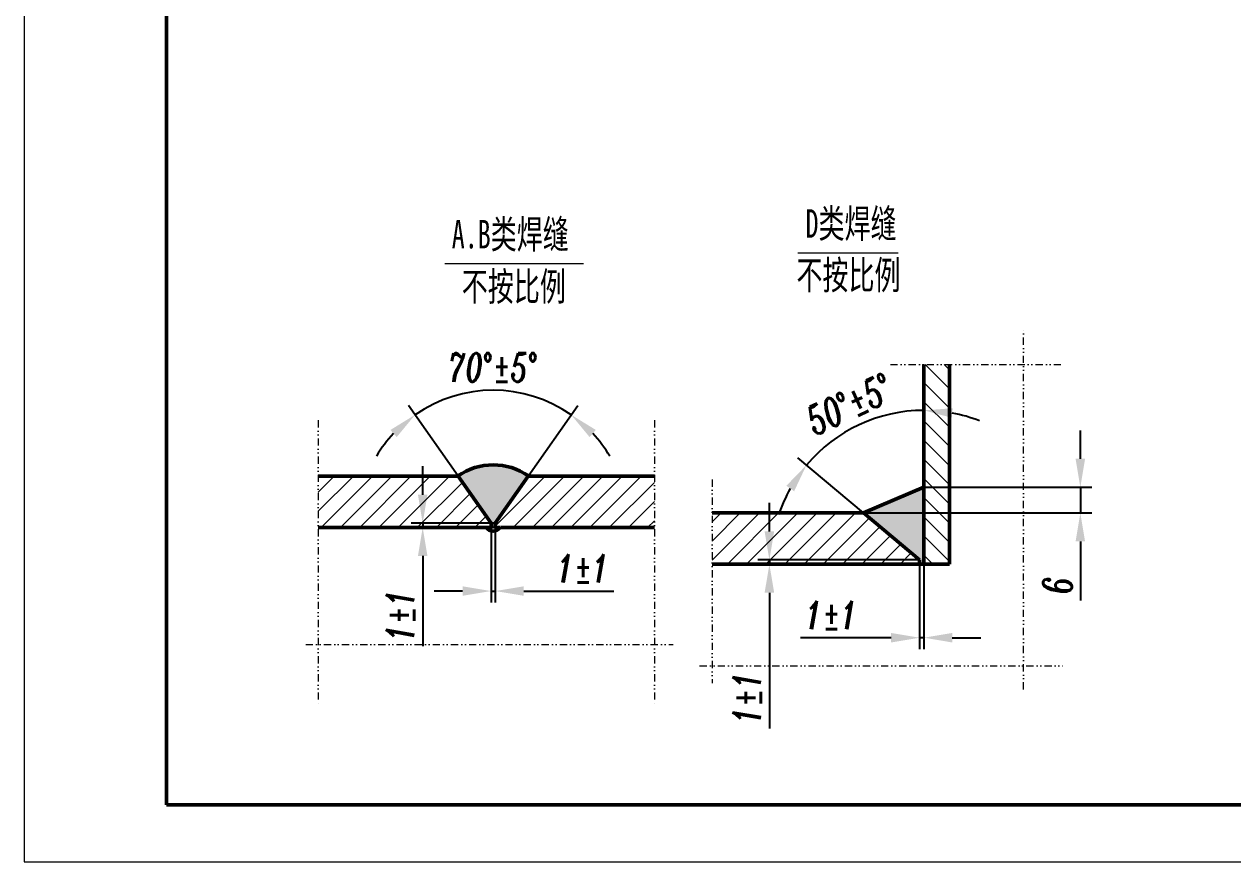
# Model space of a CAD drawing. Header units: millimetres. Extents: x 0 to 16820, y 0 to 23780.
# Drawn here: x 0 to 4242, y 0 to 2941 of the extents above; entities that cross this region are included whole.
import ezdxf

# ---------------------------------------------------------------- set-up
doc = ezdxf.new("R2010")
doc.units = ezdxf.units.MM
doc.header["$LTSCALE"] = 4
doc.linetypes.add('DIVIDE2', pattern=[15.875, 6.35, -3.175, 0, -3.175, 0, -3.175])
for name, color, linetype, lineweight in [('双点划线', 6, 'DIVIDE2', 15), ('尺寸线', 2, 'Continuous', 15), ('粗实线', 3, 'Continuous', 50), ('细实线', 5, 'Continuous', 15)]:
    doc.layers.add(name, color=color, linetype=linetype, lineweight=lineweight)
doc.styles.add('DIM', font='italic.shx', dxfattribs={"width": 0.67})
doc.styles.add('汉字', font='SIMFANG.TTF', dxfattribs={"width": 0.67, "height": 100})
doc.dimstyles.new('机械', dxfattribs={"dimscale": 20, "dimtxt": 5, "dimasz": 5, "dimexe": 2, "dimexo": 0, "dimgap": 1.5, "dimtad": 1, "dimdec": 1, "dimdsep": 46, "dimtxsty": 'DIM', "dimcen": 2.5, "dimadec": 0, "dimazin": 0, "dimtfac": 1, "dimtdec": 1, "dimtmove": 0, "dimatfit": 3, "dimfxl": 0, "dimarcsym": 0})

# ---------------------------------------------------------------- blocks, each defined once
blk = doc.blocks.new('*D80')
at = {"layer": 'Defpoints', "color": 0, "ltscale": 4}
for p in [(1638.3, 1173.9), (1653.2, 1173.9), (1653.2, 950.7)]:
    blk.add_point(p, dxfattribs=at)
at = {"layer": '细实线', "color": 0, "lineweight": -2, "ltscale": 4}
for p, q in [((1638.3, 1173.9), (1638.3, 910.7)), ((1653.2, 1173.9), (1653.2, 910.7)), ((1538.3, 950.7), (1438.3, 950.7)), ((1638.3, 950.7), (1653.2, 950.7)), ((1753.2, 950.7), (2069.6, 950.7))]:
    blk.add_line(p, q, dxfattribs=at)
at = {"layer": '细实线', "color": 0, "ltscale": 4}
for points in [[(1538.3, 967.4), (1538.3, 934), (1638.3, 950.7)], [(1753.2, 967.4), (1753.2, 934), (1653.2, 950.7)]]:
    blk.add_solid(points, dxfattribs=at)
at = {"layer": '细实线', "color": 0, "ltscale": 4, "insert": (1961.4, 1030.7), "char_height": 100, "attachment_point": 5, "style": 'DIM'}
blk.add_mtext('1%%P1', dxfattribs=at)
blk = doc.blocks.new('*D81')
at = {"layer": 'Defpoints', "color": 0, "ltscale": 4}
for p in [(1653.3, 1189), (1398.6, 1173.9), (1653.3, 1173.9)]:
    blk.add_point(p, dxfattribs=at)
at = {"layer": '细实线', "color": 0, "lineweight": -2, "ltscale": 4}
for p, q in [((1398.6, 1289), (1398.6, 1389)), ((1653.3, 1189), (1358.6, 1189)), ((1398.6, 1189), (1398.6, 1173.9)), ((1653.3, 1173.9), (1358.6, 1173.9)), ((1398.6, 1073.9), (1398.6, 757.5))]:
    blk.add_line(p, q, dxfattribs=at)
at = {"layer": '细实线', "color": 0, "ltscale": 4}
for points in [[(1381.9, 1289), (1415.2, 1289), (1398.6, 1189)], [(1381.9, 1073.9), (1415.2, 1073.9), (1398.6, 1173.9)]]:
    blk.add_solid(points, dxfattribs=at)
at = {"layer": '细实线', "color": 0, "ltscale": 4, "insert": (1318.6, 865.7), "char_height": 100, "attachment_point": 5, "rotation": 90, "style": 'DIM'}
blk.add_mtext('1%%P1', dxfattribs=at)
blk = doc.blocks.new('*D82')
at = {"layer": 'Defpoints', "color": 0, "ltscale": 4}
for p in [(1742.3, 1646), (1522.8, 1353.9), (1768.7, 1353.9), (1638.3, 1189), (1653.3, 1189)]:
    blk.add_point(p, dxfattribs=at)
at = {"layer": '细实线', "color": 0, "lineweight": -2, "ltscale": 4}
for p, q in [((1522.8, 1353.9), (1348.9, 1602.2)), ((1768.7, 1353.9), (1942.6, 1602.2))]:
    blk.add_line(p, q, dxfattribs=at)
for start, end in [(55, 125), (137.0187, 149.0375), (30.9625, 42.9813)]:
    blk.add_arc((1645.8, 1178.3), 477.6, start, end, dxfattribs=at)
at = {"layer": '细实线', "color": 0, "ltscale": 4}
for points in [[(1285.4, 1516.4), (1307.3, 1491.3), (1371.8, 1569.5)], [(1984.2, 1491.3), (2006.1, 1516.4), (1919.7, 1569.5)]]:
    blk.add_solid(points, dxfattribs=at)
at = {"layer": '细实线', "color": 0, "ltscale": 4, "insert": (1645.8, 1735.9), "char_height": 100, "attachment_point": 5, "style": 'DIM'}
blk.add_mtext('70%%d%%p5%%d', dxfattribs=at)
blk = doc.blocks.new('*D83')
at = {"layer": 'Defpoints', "color": 0, "ltscale": 4}
for p in [(3157.2, 1745.7), (3003, 1562.6), (2945.6, 1225), (3142.2, 1060), (3157.2, 1045)]:
    blk.add_point(p, dxfattribs=at)
at = {"layer": '细实线', "color": 0, "lineweight": -2, "ltscale": 4}
blk.add_line((2945.6, 1225), (2714.6, 1418.8), dxfattribs=at)
for start, end in [(90, 140), (68.6594, 79.3297), (150.6703, 161.3406)]:
    blk.add_arc((3157.2, 1047.4), 537.7, start, end, dxfattribs=at)
at = {"layer": '细实线', "color": 0, "ltscale": 4}
for points in [[(3255.2, 1559.3), (3258.3, 1592.5), (3157.2, 1585.2)], [(2674.7, 1320.3), (2702.1, 1301.3), (2745.3, 1393.1)]]:
    blk.add_solid(points, dxfattribs=at)
at = {"layer": '细实线', "color": 0, "ltscale": 4, "insert": (2896.1, 1607.3), "char_height": 100, "attachment_point": 5, "rotation": 25, "style": 'DIM'}
blk.add_mtext('50%%d%%p5%%d', dxfattribs=at)
blk = doc.blocks.new('*D84')
at = {"layer": 'Defpoints', "color": 0, "ltscale": 4}
for p in [(3157.2, 1315), (2945.6, 1225), (3706.4, 1225)]:
    blk.add_point(p, dxfattribs=at)
at = {"layer": '细实线', "color": 0, "lineweight": -2, "ltscale": 4}
for p, q in [((3706.4, 1415), (3706.4, 1515)), ((3157.2, 1315), (3746.4, 1315)), ((3706.4, 1315), (3706.4, 1225)), ((2945.6, 1225), (3746.4, 1225)), ((3706.4, 1125), (3706.4, 917.2))]:
    blk.add_line(p, q, dxfattribs=at)
at = {"layer": '细实线', "color": 0, "ltscale": 4}
for points in [[(3689.8, 1415), (3723.1, 1415), (3706.4, 1315)], [(3689.8, 1125), (3723.1, 1125), (3706.4, 1225)]]:
    blk.add_solid(points, dxfattribs=at)
at = {"layer": '细实线', "color": 0, "ltscale": 4, "insert": (3626.4, 971.1), "char_height": 100, "attachment_point": 5, "rotation": 90, "style": 'DIM'}
blk.add_mtext('6', dxfattribs=at)
blk = doc.blocks.new('*D85')
at = {"layer": 'Defpoints', "color": 0, "ltscale": 4}
for p in [(3142.2, 1045), (3157.2, 1045), (3157.2, 786.9)]:
    blk.add_point(p, dxfattribs=at)
at = {"layer": '细实线', "color": 0, "lineweight": -2, "ltscale": 4}
for p, q in [((3142.2, 1045), (3142.2, 746.9)), ((3157.2, 1045), (3157.2, 746.9)), ((3042.2, 786.9), (2724.8, 786.9)), ((3157.2, 786.9), (3142.2, 786.9)), ((3257.2, 786.9), (3357.2, 786.9))]:
    blk.add_line(p, q, dxfattribs=at)
at = {"layer": '细实线', "color": 0, "ltscale": 4}
for points in [[(3042.2, 803.6), (3042.2, 770.2), (3142.2, 786.9)], [(3257.2, 803.6), (3257.2, 770.2), (3157.2, 786.9)]]:
    blk.add_solid(points, dxfattribs=at)
at = {"layer": '细实线', "color": 0, "ltscale": 4, "insert": (2833, 866.9), "char_height": 100, "attachment_point": 5, "style": 'DIM'}
blk.add_mtext('1%%p1', dxfattribs=at)
blk = doc.blocks.new('*D86')
at = {"layer": 'Defpoints', "color": 0, "ltscale": 4}
for p in [(2615.2, 1045), (3142.2, 1060), (3142.2, 1045)]:
    blk.add_point(p, dxfattribs=at)
at = {"layer": '细实线', "color": 0, "lineweight": -2, "ltscale": 4}
for p, q in [((2615.2, 1160), (2615.2, 1260)), ((3142.2, 1060), (2575.2, 1060)), ((3142.2, 1045), (2575.2, 1045)), ((2615.2, 1060), (2615.2, 1045)), ((2615.2, 945), (2615.2, 468.1))]:
    blk.add_line(p, q, dxfattribs=at)
at = {"layer": '细实线', "color": 0, "ltscale": 4}
for points in [[(2598.5, 1160), (2631.9, 1160), (2615.2, 1060)], [(2598.5, 945), (2631.9, 945), (2615.2, 1045)]]:
    blk.add_solid(points, dxfattribs=at)
at = {"layer": '细实线', "color": 0, "ltscale": 4, "insert": (2535.2, 576.3), "char_height": 100, "attachment_point": 5, "rotation": 90, "style": 'DIM'}
blk.add_mtext('1%%p1', dxfattribs=at)

msp = doc.modelspace()

# ---------------------------------------------------------------- hatches: boundary and pattern name
at = {"layer": '尺寸线'}
for points in [[(1769.42, 1354.86, 0.3152988), (1522.1, 1354.86), (1522.81, 1353.86), (1638.26, 1188.97), (1638.26, 1173.86), (1638.26, 1161.96, 0.1359214), (1653.22, 1161.95), (1653.22, 1178.21), (1653.26, 1178.25), (1653.26, 1188.97)], [(1769.42, 1354.86, 0.3152988), (1522.1, 1354.86), (1522.81, 1353.86), (1638.26, 1188.97), (1638.26, 1173.86), (1638.26, 1161.96, 0.1359214), (1653.22, 1161.95), (1653.22, 1178.21), (1653.26, 1178.25), (1653.26, 1188.97)], [(3157.22, 1315.01), (2945.58, 1225.01), (3142.22, 1060.01), (3142.22, 1045.01), (3157.22, 1045.01)], [(3157.22, 1315.01), (2945.58, 1225.01), (3142.22, 1060.01), (3142.22, 1045.01), (3157.22, 1045.01)]]:
    msp.add_hatch(color=256, dxfattribs=at).paths.add_polyline_path(points)

# ---------------------------------------------------------------- linework, layer by layer
at = {"layer": '双点划线'}
for p, q in [((3506.67, 605.05), (3506.67, 1869.11)), ((3039.83, 1745.74), (3647.96, 1745.74)), ((1032.14, 1550.32), (1032.14, 556.42)), ((2211.48, 1550.32), (2211.48, 556.42)), ((2413.9, 1342.59), (2413.9, 627.26)), ((987.87, 762.85), (2277.73, 762.85)), ((2370.19, 688.25), (3644.52, 688.25))]:
    msp.add_line(p, q, dxfattribs=at)
at = {"layer": '尺寸线'}
for p, q in [((2715.2, 2138.01), (3067.12, 2138.01)), ((1476.49, 2101.2), (1962.3, 2101.2)), ((1653.22, 1174.38), (2115.24, 1174.38)), ((1653.22, 1174.38), (2115.24, 1174.38))]:
    msp.add_line(p, q, dxfattribs=at)
at = {"layer": '粗实线'}
for p, q in [((500, 23580), (500, 200)), ((500, 23580), (500, 200)), ((3157.22, 1745.74), (3157.22, 1045.01)), ((3157.22, 1745.74), (3157.22, 1045.01)), ((3247.22, 1045.01), (3247.22, 1745.74)), ((3247.22, 1045.01), (3247.22, 1745.74)), ((1032.14, 1353.86), (1522.81, 1353.86)), ((1032.14, 1353.86), (1522.81, 1353.86)), ((1522.81, 1353.86), (1522.1, 1354.86)), ((1522.81, 1353.86), (1522.1, 1354.86)), ((1638.26, 1188.97), (1522.81, 1353.86)), ((1638.26, 1188.97), (1522.81, 1353.86)), ((1653.26, 1188.97), (1768.72, 1353.86)), ((1653.26, 1188.97), (1768.72, 1353.86)), ((1768.72, 1353.86), (1769.42, 1354.86)), ((1768.72, 1353.86), (1769.42, 1354.86)), ((1768.72, 1353.86), (2211.48, 1353.86)), ((1768.72, 1353.86), (2211.48, 1353.86)), ((3157.22, 1315.01), (2945.58, 1225.01)), ((3157.22, 1315.01), (2945.58, 1225.01)), ((1638.26, 1173.86), (1638.26, 1188.97)), ((1638.26, 1173.86), (1638.26, 1188.97)), ((1653.26, 1174.02), (1653.26, 1188.97)), ((1653.26, 1174.02), (1653.26, 1188.97)), ((2413.9, 1225.01), (2945.58, 1225.01)), ((2413.9, 1225.01), (2945.58, 1225.01)), ((2945.58, 1225.01), (3142.22, 1060.01)), ((2945.58, 1225.01), (3142.22, 1060.01)), ((1032.14, 1173.86), (1622.15, 1173.86)), ((1032.14, 1173.86), (1622.15, 1173.86)), ((1622.15, 1173.86), (1638.26, 1173.86)), ((1622.15, 1173.86), (1638.26, 1173.86)), ((1653.22, 1173.86), (1653.22, 1174.9)), ((1653.22, 1173.86), (1653.22, 1174.9)), ((1669.37, 1173.86), (1653.22, 1173.86)), ((1669.37, 1173.86), (1653.22, 1173.86)), ((1671.21, 1173.86), (2211.48, 1173.86)), ((1671.21, 1173.86), (2211.48, 1173.86)), ((3142.22, 1045.01), (2413.9, 1045.01)), ((3142.22, 1045.01), (2413.9, 1045.01)), ((3142.22, 1060.01), (3142.22, 1045.01)), ((3142.22, 1060.01), (3142.22, 1045.01)), ((3142.22, 1045.01), (3157.22, 1045.01)), ((3142.22, 1045.01), (3157.22, 1045.01)), ((3157.22, 1045.01), (3247.22, 1045.01)), ((3157.22, 1045.01), (3247.22, 1045.01)), ((500, 200), (16620, 200)), ((500, 200), (16620, 200))]:
    msp.add_line(p, q, dxfattribs=at)
for centre, radius, start, end in [((1645.76, 1178.26), 215.59, 55, 125), ((1645.76, 1178.26), 215.59, 55, 125), ((1645.76, 1188.97), 28.03, 212.62498, 327.37502), ((1645.76, 1188.97), 28.03, 212.62498, 327.37502)]:
    msp.add_arc(centre, radius, start, end, dxfattribs=at)
at = {"layer": '细实线'}
for p, q in [((0, 23780), (0, 0)), ((0, 23780), (0, 0)), ((3247.22, 1660.29), (3161.77, 1745.74)), ((3247.22, 1660.29), (3161.77, 1745.74)), ((3247.22, 1727.64), (3229.12, 1745.74)), ((3247.22, 1727.64), (3229.12, 1745.74)), ((3247.22, 1592.94), (3157.22, 1682.94)), ((3247.22, 1592.94), (3157.22, 1682.94)), ((3247.22, 1525.59), (3157.22, 1615.59)), ((3247.22, 1525.59), (3157.22, 1615.59)), ((3247.22, 1458.23), (3157.22, 1548.23)), ((3247.22, 1458.23), (3157.22, 1548.23)), ((3247.22, 1390.88), (3157.22, 1480.88)), ((3247.22, 1390.88), (3157.22, 1480.88)), ((3247.22, 1323.53), (3157.22, 1413.53)), ((3247.22, 1323.53), (3157.22, 1413.53)), ((1032.14, 1230.64), (1155.35, 1353.86)), ((1032.14, 1297.99), (1088, 1353.86)), ((1032.14, 1230.64), (1155.35, 1353.86)), ((1032.14, 1297.99), (1088, 1353.86)), ((1042.71, 1173.86), (1222.71, 1353.86)), ((1042.71, 1173.86), (1222.71, 1353.86)), ((1110.06, 1173.86), (1290.06, 1353.86)), ((1110.06, 1173.86), (1290.06, 1353.86)), ((1177.41, 1173.86), (1357.41, 1353.86)), ((1177.41, 1173.86), (1357.41, 1353.86)), ((1244.76, 1173.86), (1424.76, 1353.86)), ((1244.76, 1173.86), (1424.76, 1353.86)), ((1312.11, 1173.86), (1492.11, 1353.86)), ((1312.11, 1173.86), (1492.11, 1353.86)), ((1379.47, 1173.86), (1537.9, 1332.3)), ((1379.47, 1173.86), (1537.9, 1332.3)), ((1653.26, 1178.25), (1828.87, 1353.86)), ((1653.26, 1178.25), (1828.87, 1353.86)), ((1716.22, 1173.86), (1896.22, 1353.86)), ((1716.22, 1173.86), (1896.22, 1353.86)), ((1783.58, 1173.86), (1963.58, 1353.86)), ((1783.58, 1173.86), (1963.58, 1353.86)), ((1850.93, 1173.86), (2030.93, 1353.86)), ((1850.93, 1173.86), (2030.93, 1353.86)), ((1918.28, 1173.86), (2098.28, 1353.86)), ((1918.28, 1173.86), (2098.28, 1353.86)), ((1985.63, 1173.86), (2165.63, 1353.86)), ((1985.63, 1173.86), (2165.63, 1353.86)), ((2052.98, 1173.86), (2211.48, 1332.36)), ((2052.98, 1173.86), (2211.48, 1332.36)), ((3247.22, 1256.18), (3157.22, 1346.18)), ((3247.22, 1256.18), (3157.22, 1346.18)), ((1446.82, 1173.86), (1565.64, 1292.68)), ((1446.82, 1173.86), (1565.64, 1292.68)), ((3247.22, 1188.83), (3157.22, 1278.83)), ((3247.22, 1188.83), (3157.22, 1278.83)), ((1514.17, 1173.86), (1593.38, 1253.07)), ((1514.17, 1173.86), (1593.38, 1253.07)), ((2120.34, 1173.86), (2211.48, 1265)), ((2120.34, 1173.86), (2211.48, 1265)), ((1581.52, 1173.86), (1621.12, 1213.45)), ((1581.52, 1173.86), (1621.12, 1213.45)), ((2187.69, 1173.86), (2211.48, 1197.65)), ((2187.69, 1173.86), (2211.48, 1197.65)), ((2413.9, 1058.64), (2580.27, 1225.01)), ((2413.9, 1125.99), (2512.92, 1225.01)), ((2413.9, 1193.34), (2445.57, 1225.01)), ((2413.9, 1058.64), (2580.27, 1225.01)), ((2413.9, 1125.99), (2512.92, 1225.01)), ((2413.9, 1193.34), (2445.57, 1225.01)), ((2467.62, 1045.01), (2647.62, 1225.01)), ((2467.62, 1045.01), (2647.62, 1225.01)), ((2534.97, 1045.01), (2714.97, 1225.01)), ((2534.97, 1045.01), (2714.97, 1225.01)), ((2602.33, 1045.01), (2782.33, 1225.01)), ((2602.33, 1045.01), (2782.33, 1225.01)), ((2669.68, 1045.01), (2849.68, 1225.01)), ((2669.68, 1045.01), (2849.68, 1225.01)), ((2737.03, 1045.01), (2917.03, 1225.01)), ((2737.03, 1045.01), (2917.03, 1225.01)), ((2804.38, 1045.01), (2966.68, 1207.3)), ((2804.38, 1045.01), (2966.68, 1207.3)), ((3247.22, 1121.48), (3157.22, 1211.48)), ((3247.22, 1121.48), (3157.22, 1211.48)), ((2871.73, 1045.01), (3003.3, 1176.57)), ((2871.73, 1045.01), (3003.3, 1176.57)), ((2939.09, 1045.01), (3039.92, 1145.84)), ((2939.09, 1045.01), (3039.92, 1145.84)), ((3006.44, 1045.01), (3076.54, 1115.11)), ((3006.44, 1045.01), (3076.54, 1115.11)), ((3247.22, 1054.12), (3157.22, 1144.12)), ((3247.22, 1054.12), (3157.22, 1144.12)), ((3073.79, 1045.01), (3113.17, 1084.38)), ((3073.79, 1045.01), (3113.17, 1084.38)), ((3188.98, 1045.01), (3157.22, 1076.77)), ((3188.98, 1045.01), (3157.22, 1076.77)), ((3141.14, 1045.01), (3142.22, 1046.08)), ((3141.14, 1045.01), (3142.22, 1046.08)), ((0, 0), (16820, 0)), ((0, 0), (16820, 0))]:
    msp.add_line(p, q, dxfattribs=at)

# ---------------------------------------------------------------- texts
at = {"style": '汉字', "width": 0.67}
for s, p in [('D类焊缝', (2741.97, 2191.25)), ('A.B类焊缝', (1500.53, 2153.68)), ('不按比例', (2710, 2010.25)), ('不按比例', (1535.55, 1970))]:
    msp.add_text(s, height=100, dxfattribs=at).set_placement(p)

# ---------------------------------------------------------------- dimensions: what is measured, and where the dimension line sits
at = {"layer": '细实线', "ltscale": 4}
for base, line1, line2, text, picture, middle in [((1742.34, 1645.99), ((1653.26, 1188.97), (1768.72, 1353.86)), ((1638.26, 1188.97), (1522.81, 1353.86)), '70%%d%%p5%%d', '*D82', (1645.76, 1735.85)), ((3002.99, 1562.57), ((3157.22, 1745.74), (3157.22, 1045.01)), ((2945.58, 1225.01), (3142.22, 1060.01)), '50%%d%%p5%%d', '*D83', (2896.15, 1607.28))]:
    dim = msp.add_angular_dim_2l(base=base, line1=line1, line2=line2, text=text, dimstyle='机械', dxfattribs=at)
    dim.commit()
    dim.dimension.update_dxf_attribs({"geometry": picture, "text_midpoint": middle})
for base, p1, p2, text, picture, middle in [((3706.42, 1225.01), (3157.22, 1315.01), (2945.58, 1225.01), '6', '*D84', (3626.42, 971.08)), ((1398.57, 1173.86), (1653.26, 1188.97), (1653.26, 1173.86), '1%%P1', '*D81', (1318.57, 865.69))]:
    dim = msp.add_linear_dim(base=base, p1=p1, p2=p2, angle=90, text=text, dimstyle='机械', dxfattribs=at)
    dim.commit()
    dim.dimension.update_dxf_attribs({"geometry": picture, "text_midpoint": middle})
dim = msp.add_linear_dim(base=(2615.21, 1045.01), p1=(3142.22, 1060.01), p2=(3142.22, 1045.01), angle=90, text='1%%p1', dimstyle='机械', dxfattribs=at)
dim.commit()
dim.dimension.update_dxf_attribs({"geometry": '*D86', "text_midpoint": (2615.21, 576.29), "dimtype": 160})
dim = msp.add_linear_dim(base=(1653.22, 950.7), p1=(1638.26, 1173.86), p2=(1653.22, 1173.86), text='1%%P1', dimstyle='机械', dxfattribs=at)
dim.commit()
dim.dimension.update_dxf_attribs({"geometry": '*D80', "text_midpoint": (1961.39, 1030.7)})
dim = msp.add_linear_dim(base=(3157.22, 786.89), p1=(3142.22, 1045.01), p2=(3157.22, 1045.01), text='1%%p1', dimstyle='机械', dxfattribs=at)
dim.commit()
dim.dimension.update_dxf_attribs({"geometry": '*D85', "text_midpoint": (2832.97, 786.89), "dimtype": 160})

doc.saveas('drawing.dxf')
